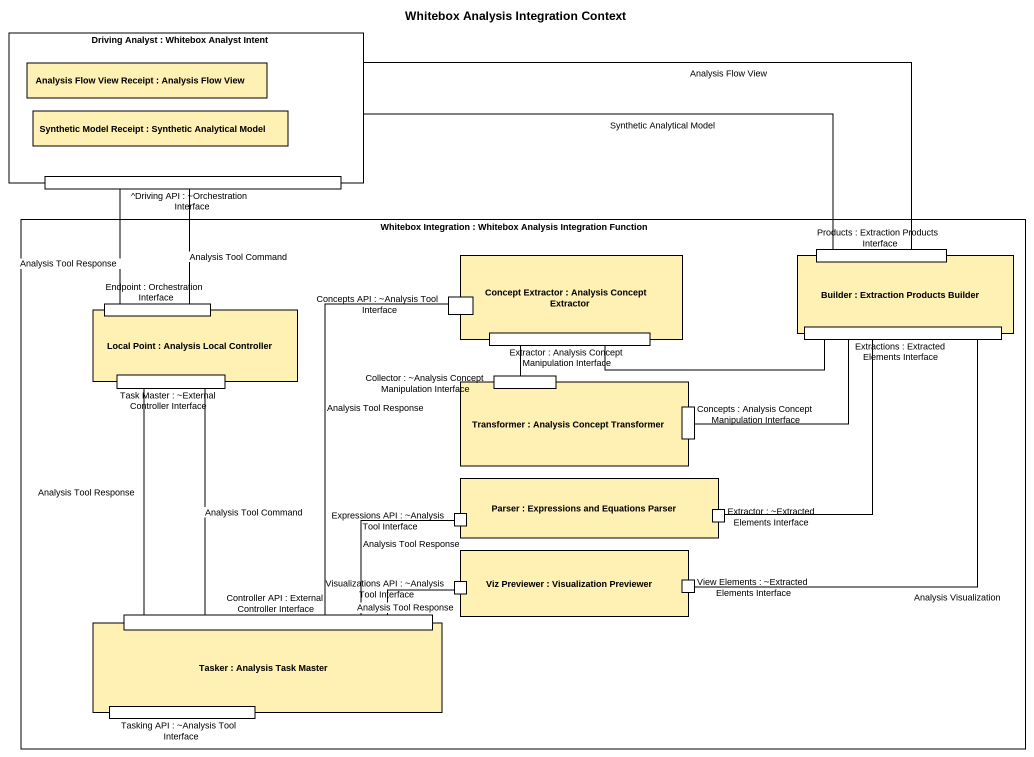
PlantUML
@startuml
title Whitebox Analysis Integration Context
rectangle "Driving Analyst : Whitebox Analyst Intent" as Driving_Analyst {
  rectangle "Analysis Flow View Receipt : Analysis Flow View" as Analysis_Flow_View_Receipt #FFF0B4
  rectangle "Synthetic Model Receipt : Synthetic Analytical Model" as Synthetic_Model_Receipt #FFF0B4
  port "^Driving API : ~Orchestration Interface" as Driving_API_Orchestration
}
rectangle "Whitebox Integration : Whitebox Analysis Integration Function" as Whitebox_Integration {
  rectangle "Concept Extractor : Analysis Concept Extractor" as Concept_Extractor #FFF0B4 {
    port "Concepts API : ~Analysis Tool Interface" as Concepts_API_Analysis_Tool
    port "Extractor : Analysis Concept Manipulation Interface" as Extractor_Analysis_Concept
  }
  rectangle "Builder : Extraction Products Builder" as Builder #FFF0B4 {
    port "Products : Extraction Products Interface" as Products_Extraction
    port "Extractions : Extracted Elements Interface" as Extractions_Extracted
  }
  rectangle "Local Point : Analysis Local Controller" as Local_Point #FFF0B4 {
    port "Endpoint : Orchestration Interface" as Endpoint_Orchestration
    port "Task Master : ~External Controller Interface" as Task_Master_External
  }
  rectangle "Transformer : Analysis Concept Transformer" as Transformer #FFF0B4 {
    port "Collector : ~Analysis Concept Manipulation Interface" as Collector_Analysis_Concept
    port "Concepts : Analysis Concept Manipulation Interface" as Concepts_Analysis_Concept
  }
  rectangle "Parser : Expressions and Equations Parser" as Parser #FFF0B4 {
    port "Expressions API : ~Analysis Tool Interface" as Expressions_API_Analysis
    port "Extractor : ~Extracted Elements Interface" as Extractor_Extracted
  }
  rectangle "Viz Previewer : Visualization Previewer" as Viz_Previewer #FFF0B4 {
    port "Visualizations API : ~Analysis Tool Interface" as Visualizations_API_Analysis
    port "View Elements : ~Extracted Elements Interface" as View_Elements_Extracted
  }
  rectangle "Tasker : Analysis Task Master" as Tasker #FFF0B4 {
    port "Controller API : External Controller Interface" as Controller_API_External
    port "Tasking API : ~Analysis Tool Interface" as Tasking_API_Analysis_Tool
  }
}
Driving_API_Orchestration -- Endpoint_Orchestration : Analysis Tool Command
Products_Extraction -left- Driving_Analyst : Analysis Flow View
Products_Extraction -left- Driving_Analyst : Synthetic Analytical Model
Endpoint_Orchestration -up- Driving_API_Orchestration : Analysis Tool Response
Extractor_Analysis_Concept -right- Extractions_Extracted
Extractor_Analysis_Concept -- Collector_Analysis_Concept
Task_Master_External -- Controller_API_External : Analysis Tool Command
Concepts_Analysis_Concept -right- Extractions_Extracted
Extractor_Extracted -up- Extractions_Extracted
View_Elements_Extracted -up- Extractions_Extracted : Analysis Visualization
Controller_API_External -up- Concepts_API_Analysis_Tool : Analysis Tool Response
Controller_API_External -up- Task_Master_External : Analysis Tool Response
Controller_API_External -right- Expressions_API_Analysis : Analysis Tool Response
Controller_API_External -right- Visualizations_API_Analysis : Analysis Tool Response
@enduml
